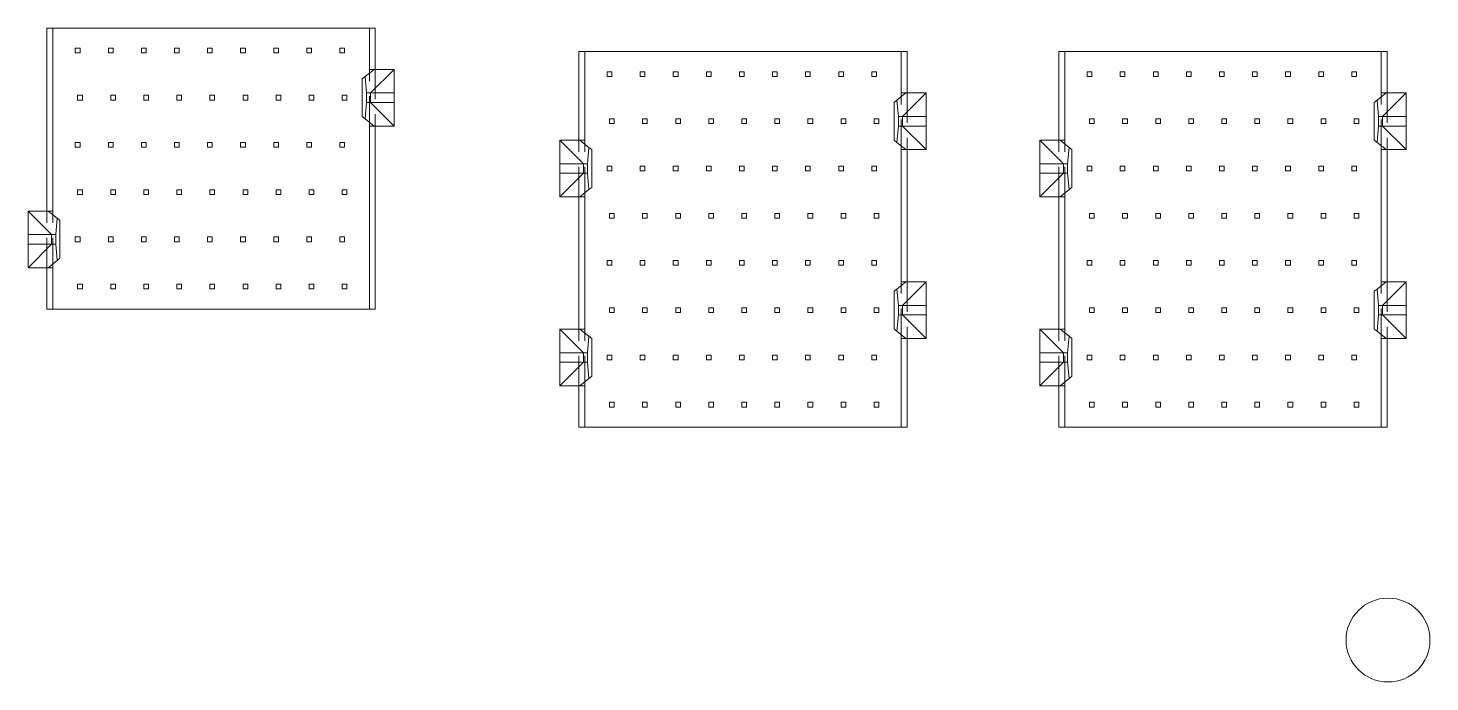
# Model space of a CAD drawing. Header units: millimetres. Extents: x 5 to 589, y 5 to 415.
# Drawn here: x 130.2 to 189.6, y 227.7 to 255.4 of the extents above; entities that cross this region are included whole.
import ezdxf

# ---------------------------------------------------------------- set-up
doc = ezdxf.new("R2010")
doc.units = ezdxf.units.MM
doc.linetypes.add('HIDDEN', pattern=[1.905, 1.27, -0.635])

msp = doc.modelspace()

# ---------------------------------------------------------------- linework, layer by layer
at = {"color": 7, "linetype": 'Continuous', "lineweight": 15}
for p, q in [((131.007, 247.614), (131.007, 255.364)), ((131.257, 255.364), (131.007, 255.364)), ((144.657, 255.364), (131.257, 255.364)), ((131.257, 255.364), (131.257, 247.614)), ((144.657, 253.614), (144.657, 255.364)), ((144.907, 255.364), (144.657, 255.364)), ((144.907, 255.364), (144.907, 253.614)), ((153.522, 254.364), (153.522, 250.614)), ((153.772, 254.364), (153.522, 254.364)), ((153.772, 254.364), (153.772, 250.614)), ((167.172, 254.364), (153.772, 254.364)), ((167.172, 252.614), (167.172, 254.364)), ((167.422, 254.364), (167.172, 254.364)), ((167.422, 254.364), (167.422, 252.614)), ((173.842, 254.364), (173.842, 250.614)), ((174.092, 254.364), (173.842, 254.364)), ((174.092, 254.364), (174.092, 250.614)), ((187.492, 254.364), (174.092, 254.364)), ((187.492, 252.614), (187.492, 254.364)), ((187.742, 254.364), (187.492, 254.364)), ((187.742, 254.364), (187.742, 252.614)), ((144.476, 253.309), (144.857, 253.614)), ((144.657, 253.614), (144.857, 253.614)), ((145.707, 253.614), (144.707, 252.614)), ((144.857, 253.614), (145.707, 253.614)), ((145.707, 253.614), (145.707, 252.614)), ((144.357, 253.214), (144.476, 253.309)), ((144.357, 251.614), (144.357, 253.214)), ((144.476, 253.309), (144.537, 252.614)), ((144.707, 252.614), (144.537, 252.614)), ((144.537, 252.614), (144.537, 252.214)), ((144.707, 252.214), (144.707, 252.614)), ((145.707, 252.614), (144.707, 252.614)), ((145.707, 252.614), (145.707, 252.214)), ((166.872, 252.214), (166.991, 252.309)), ((167.372, 252.614), (166.991, 252.309)), ((166.991, 252.309), (167.052, 251.614)), ((167.172, 252.614), (167.372, 252.614)), ((168.222, 252.614), (167.222, 251.614)), ((167.372, 252.614), (168.222, 252.614)), ((168.222, 252.614), (168.222, 251.614)), ((187.192, 252.214), (187.311, 252.309)), ((187.692, 252.614), (187.311, 252.309)), ((187.311, 252.309), (187.372, 251.614)), ((187.492, 252.614), (187.692, 252.614)), ((188.542, 252.614), (187.542, 251.614)), ((187.692, 252.614), (188.542, 252.614)), ((188.542, 252.614), (188.542, 251.614)), ((144.537, 252.214), (144.476, 251.519)), ((144.537, 252.214), (144.707, 252.214)), ((144.707, 252.214), (145.707, 252.214)), ((144.707, 252.214), (145.707, 251.214)), ((145.707, 252.214), (145.707, 251.214)), ((166.872, 250.614), (166.872, 252.214)), ((187.192, 250.614), (187.192, 252.214)), ((144.476, 251.519), (144.357, 251.614)), ((144.476, 251.519), (144.857, 251.214)), ((144.657, 243.464), (144.657, 251.214)), ((144.857, 251.214), (144.657, 251.214)), ((145.707, 251.214), (144.857, 251.214)), ((144.907, 243.464), (144.907, 251.214)), ((167.052, 251.214), (166.991, 250.519)), ((167.052, 251.614), (167.052, 251.214)), ((167.222, 251.614), (167.052, 251.614)), ((167.052, 251.214), (167.222, 251.214)), ((167.222, 251.214), (167.222, 251.614)), ((168.222, 251.614), (167.222, 251.614)), ((167.222, 251.214), (168.222, 250.214)), ((167.222, 251.214), (168.222, 251.214)), ((168.222, 251.614), (168.222, 251.214)), ((168.222, 251.214), (168.222, 250.214)), ((187.372, 251.214), (187.311, 250.519)), ((187.372, 251.614), (187.372, 251.214)), ((187.542, 251.614), (187.372, 251.614)), ((187.372, 251.214), (187.542, 251.214)), ((187.542, 251.214), (187.542, 251.614)), ((188.542, 251.614), (187.542, 251.614)), ((187.542, 251.214), (188.542, 250.214)), ((187.542, 251.214), (188.542, 251.214)), ((188.542, 251.614), (188.542, 251.214)), ((188.542, 251.214), (188.542, 250.214)), ((153.722, 249.614), (152.722, 250.614)), ((152.722, 249.614), (152.722, 250.614)), ((152.722, 250.614), (153.572, 250.614)), ((153.953, 250.309), (153.572, 250.614)), ((153.572, 250.614), (153.772, 250.614)), ((166.991, 250.519), (166.872, 250.614)), ((166.991, 250.519), (167.372, 250.214)), ((174.042, 249.614), (173.042, 250.614)), ((173.042, 249.614), (173.042, 250.614)), ((173.042, 250.614), (173.892, 250.614)), ((174.273, 250.309), (173.892, 250.614)), ((173.892, 250.614), (174.092, 250.614)), ((187.311, 250.519), (187.192, 250.614)), ((187.311, 250.519), (187.692, 250.214)), ((153.892, 249.614), (153.953, 250.309)), ((153.953, 250.309), (154.072, 250.214)), ((154.072, 250.214), (154.072, 248.614)), ((167.172, 244.614), (167.172, 250.214)), ((167.372, 250.214), (167.172, 250.214)), ((168.222, 250.214), (167.372, 250.214)), ((167.422, 250.214), (167.422, 244.614)), ((174.212, 249.614), (174.273, 250.309)), ((174.273, 250.309), (174.392, 250.214)), ((174.392, 250.214), (174.392, 248.614)), ((187.492, 244.614), (187.492, 250.214)), ((187.692, 250.214), (187.492, 250.214)), ((188.542, 250.214), (187.692, 250.214)), ((187.742, 250.214), (187.742, 244.614)), ((152.722, 249.214), (152.722, 249.614)), ((153.722, 249.614), (152.722, 249.614)), ((153.722, 249.614), (153.722, 249.214)), ((153.892, 249.614), (153.722, 249.614)), ((153.892, 249.214), (153.892, 249.614)), ((173.042, 249.214), (173.042, 249.614)), ((174.042, 249.614), (173.042, 249.614)), ((174.042, 249.614), (174.042, 249.214)), ((174.212, 249.614), (174.042, 249.614)), ((174.212, 249.214), (174.212, 249.614)), ((152.722, 249.214), (153.722, 249.214)), ((152.722, 248.214), (152.722, 249.214)), ((152.722, 248.214), (153.722, 249.214)), ((153.722, 249.214), (153.892, 249.214)), ((153.953, 248.519), (153.892, 249.214)), ((173.042, 249.214), (174.042, 249.214)), ((173.042, 248.214), (173.042, 249.214)), ((173.042, 248.214), (174.042, 249.214)), ((174.042, 249.214), (174.212, 249.214)), ((174.273, 248.519), (174.212, 249.214)), ((153.572, 248.214), (152.722, 248.214)), ((153.522, 242.614), (153.522, 248.214)), ((153.953, 248.519), (153.572, 248.214)), ((153.772, 248.214), (153.572, 248.214)), ((153.772, 248.214), (153.772, 242.614)), ((154.072, 248.614), (153.953, 248.519)), ((173.892, 248.214), (173.042, 248.214)), ((173.842, 242.614), (173.842, 248.214)), ((174.273, 248.519), (173.892, 248.214)), ((174.092, 248.214), (173.892, 248.214)), ((174.092, 248.214), (174.092, 242.614)), ((174.392, 248.614), (174.273, 248.519)), ((131.207, 246.614), (130.207, 247.614)), ((130.207, 246.614), (130.207, 247.614)), ((130.207, 247.614), (131.057, 247.614)), ((131.057, 247.614), (131.438, 247.309)), ((131.057, 247.614), (131.257, 247.614)), ((131.377, 246.614), (131.438, 247.309)), ((131.438, 247.309), (131.557, 247.214)), ((131.557, 247.214), (131.557, 245.614)), ((130.207, 246.214), (130.207, 246.614)), ((131.207, 246.614), (130.207, 246.614)), ((131.207, 246.614), (131.207, 246.214)), ((131.377, 246.614), (131.207, 246.614)), ((131.377, 246.214), (131.377, 246.614)), ((130.207, 245.214), (130.207, 246.214)), ((130.207, 245.214), (131.207, 246.214)), ((130.207, 246.214), (131.207, 246.214)), ((131.207, 246.214), (131.377, 246.214)), ((131.438, 245.519), (131.377, 246.214)), ((131.057, 245.214), (130.207, 245.214)), ((131.007, 243.464), (131.007, 245.214)), ((131.057, 245.214), (131.438, 245.519)), ((131.257, 245.214), (131.057, 245.214)), ((131.257, 245.214), (131.257, 243.464)), ((131.557, 245.614), (131.438, 245.519)), ((167.372, 244.614), (166.991, 244.309)), ((167.172, 244.614), (167.372, 244.614)), ((168.222, 244.614), (167.222, 243.614)), ((167.372, 244.614), (168.222, 244.614)), ((168.222, 244.614), (168.222, 243.614)), ((187.692, 244.614), (187.311, 244.309)), ((187.492, 244.614), (187.692, 244.614)), ((188.542, 244.614), (187.542, 243.614)), ((187.692, 244.614), (188.542, 244.614)), ((188.542, 244.614), (188.542, 243.614)), ((166.872, 244.214), (166.991, 244.309)), ((166.872, 242.614), (166.872, 244.214)), ((166.991, 244.309), (167.052, 243.614)), ((187.192, 244.214), (187.311, 244.309)), ((187.192, 242.614), (187.192, 244.214)), ((187.311, 244.309), (187.372, 243.614)), ((131.007, 243.464), (131.257, 243.464)), ((131.257, 243.464), (144.657, 243.464)), ((144.907, 243.464), (144.657, 243.464)), ((167.052, 243.614), (167.052, 243.214)), ((167.222, 243.614), (167.052, 243.614)), ((167.222, 243.214), (167.222, 243.614)), ((168.222, 243.614), (167.222, 243.614)), ((168.222, 243.614), (168.222, 243.214)), ((187.372, 243.614), (187.372, 243.214)), ((187.542, 243.614), (187.372, 243.614)), ((187.542, 243.214), (187.542, 243.614)), ((188.542, 243.614), (187.542, 243.614)), ((188.542, 243.614), (188.542, 243.214)), ((167.052, 243.214), (166.991, 242.519)), ((167.052, 243.214), (167.222, 243.214)), ((167.222, 243.214), (168.222, 243.214)), ((167.222, 243.214), (168.222, 242.214)), ((168.222, 243.214), (168.222, 242.214)), ((187.372, 243.214), (187.311, 242.519)), ((187.372, 243.214), (187.542, 243.214)), ((187.542, 243.214), (188.542, 243.214)), ((187.542, 243.214), (188.542, 242.214)), ((188.542, 243.214), (188.542, 242.214)), ((153.722, 241.614), (152.722, 242.614)), ((152.722, 241.614), (152.722, 242.614)), ((152.722, 242.614), (153.572, 242.614)), ((153.572, 242.614), (153.953, 242.309)), ((153.572, 242.614), (153.772, 242.614)), ((153.892, 241.614), (153.953, 242.309)), ((153.953, 242.309), (154.072, 242.214)), ((154.072, 242.214), (154.072, 240.614)), ((166.991, 242.519), (166.872, 242.614)), ((167.372, 242.214), (166.991, 242.519)), ((167.172, 238.464), (167.172, 242.214)), ((167.372, 242.214), (167.172, 242.214)), ((168.222, 242.214), (167.372, 242.214)), ((167.422, 242.214), (167.422, 238.464)), ((173.042, 242.614), (173.892, 242.614)), ((174.042, 241.614), (173.042, 242.614)), ((173.042, 241.614), (173.042, 242.614)), ((173.892, 242.614), (174.273, 242.309)), ((173.892, 242.614), (174.092, 242.614)), ((174.212, 241.614), (174.273, 242.309)), ((174.273, 242.309), (174.392, 242.214)), ((174.392, 242.214), (174.392, 240.614)), ((187.311, 242.519), (187.192, 242.614)), ((187.692, 242.214), (187.311, 242.519)), ((187.492, 238.464), (187.492, 242.214)), ((187.692, 242.214), (187.492, 242.214)), ((188.542, 242.214), (187.692, 242.214)), ((187.742, 242.214), (187.742, 238.464)), ((152.722, 241.214), (152.722, 241.614)), ((153.722, 241.614), (152.722, 241.614)), ((153.892, 241.614), (153.722, 241.614)), ((153.722, 241.614), (153.722, 241.214)), ((153.892, 241.214), (153.892, 241.614)), ((173.042, 241.214), (173.042, 241.614)), ((174.042, 241.614), (173.042, 241.614)), ((174.212, 241.614), (174.042, 241.614)), ((174.042, 241.614), (174.042, 241.214)), ((174.212, 241.214), (174.212, 241.614)), ((152.722, 240.214), (153.722, 241.214)), ((152.722, 240.214), (152.722, 241.214)), ((152.722, 241.214), (153.722, 241.214)), ((153.722, 241.214), (153.892, 241.214)), ((153.953, 240.519), (153.892, 241.214)), ((173.042, 240.214), (174.042, 241.214)), ((173.042, 240.214), (173.042, 241.214)), ((173.042, 241.214), (174.042, 241.214)), ((174.042, 241.214), (174.212, 241.214)), ((174.273, 240.519), (174.212, 241.214)), ((153.572, 240.214), (153.953, 240.519)), ((154.072, 240.614), (153.953, 240.519)), ((173.892, 240.214), (174.273, 240.519)), ((174.392, 240.614), (174.273, 240.519)), ((153.572, 240.214), (152.722, 240.214)), ((153.522, 238.464), (153.522, 240.214)), ((153.772, 240.214), (153.572, 240.214)), ((153.772, 240.214), (153.772, 238.464)), ((173.892, 240.214), (173.042, 240.214)), ((173.842, 238.464), (173.842, 240.214)), ((174.092, 240.214), (173.892, 240.214)), ((174.092, 240.214), (174.092, 238.464)), ((153.522, 238.464), (153.772, 238.464)), ((153.772, 238.464), (167.172, 238.464)), ((167.422, 238.464), (167.172, 238.464)), ((173.842, 238.464), (174.092, 238.464)), ((174.092, 238.464), (187.492, 238.464)), ((187.742, 238.464), (187.492, 238.464))]:
    msp.add_line(p, q, dxfattribs=at)
at = {"color": 7, "linetype": 'HIDDEN', "lineweight": 0}
for p, q in [((132.207, 254.514), (132.207, 254.314)), ((132.207, 254.514), (132.407, 254.514)), ((132.407, 254.314), (132.207, 254.314)), ((132.407, 254.514), (132.407, 254.314)), ((133.607, 254.514), (133.607, 254.314)), ((133.607, 254.514), (133.807, 254.514)), ((133.807, 254.314), (133.607, 254.314)), ((133.807, 254.514), (133.807, 254.314)), ((135.007, 254.514), (135.007, 254.314)), ((135.007, 254.514), (135.207, 254.514)), ((135.207, 254.314), (135.007, 254.314)), ((135.207, 254.514), (135.207, 254.314)), ((136.407, 254.514), (136.407, 254.314)), ((136.407, 254.514), (136.607, 254.514)), ((136.607, 254.314), (136.407, 254.314)), ((136.607, 254.514), (136.607, 254.314)), ((137.807, 254.514), (137.807, 254.314)), ((137.807, 254.514), (138.007, 254.514)), ((138.007, 254.314), (137.807, 254.314)), ((138.007, 254.514), (138.007, 254.314)), ((139.207, 254.514), (139.207, 254.314)), ((139.207, 254.514), (139.407, 254.514)), ((139.407, 254.314), (139.207, 254.314)), ((139.407, 254.514), (139.407, 254.314)), ((140.607, 254.514), (140.607, 254.314)), ((140.607, 254.514), (140.807, 254.514)), ((140.807, 254.314), (140.607, 254.314)), ((140.807, 254.514), (140.807, 254.314)), ((142.007, 254.514), (142.007, 254.314)), ((142.007, 254.514), (142.207, 254.514)), ((142.207, 254.314), (142.007, 254.314)), ((142.207, 254.514), (142.207, 254.314)), ((143.407, 254.514), (143.407, 254.314)), ((143.407, 254.514), (143.607, 254.514)), ((143.607, 254.314), (143.407, 254.314)), ((143.607, 254.514), (143.607, 254.314)), ((144.657, 251.214), (144.657, 253.614)), ((144.907, 253.614), (144.907, 251.214)), ((154.722, 253.514), (154.722, 253.314)), ((154.722, 253.514), (154.922, 253.514)), ((154.922, 253.514), (154.922, 253.314)), ((156.122, 253.514), (156.122, 253.314)), ((156.122, 253.514), (156.322, 253.514)), ((156.322, 253.514), (156.322, 253.314)), ((157.522, 253.514), (157.522, 253.314)), ((157.522, 253.514), (157.722, 253.514)), ((157.722, 253.514), (157.722, 253.314)), ((158.922, 253.514), (158.922, 253.314)), ((158.922, 253.514), (159.122, 253.514)), ((159.122, 253.514), (159.122, 253.314)), ((160.322, 253.514), (160.322, 253.314)), ((160.322, 253.514), (160.522, 253.514)), ((160.522, 253.514), (160.522, 253.314)), ((161.722, 253.514), (161.722, 253.314)), ((161.722, 253.514), (161.922, 253.514)), ((161.922, 253.514), (161.922, 253.314)), ((163.122, 253.514), (163.122, 253.314)), ((163.122, 253.514), (163.322, 253.514)), ((163.322, 253.514), (163.322, 253.314)), ((164.522, 253.514), (164.522, 253.314)), ((164.522, 253.514), (164.722, 253.514)), ((164.722, 253.514), (164.722, 253.314)), ((165.922, 253.514), (165.922, 253.314)), ((165.922, 253.514), (166.122, 253.514)), ((166.122, 253.514), (166.122, 253.314)), ((175.042, 253.514), (175.042, 253.314)), ((175.042, 253.514), (175.242, 253.514)), ((175.242, 253.514), (175.242, 253.314)), ((176.442, 253.514), (176.442, 253.314)), ((176.442, 253.514), (176.642, 253.514)), ((176.642, 253.514), (176.642, 253.314)), ((177.842, 253.514), (177.842, 253.314)), ((177.842, 253.514), (178.042, 253.514)), ((178.042, 253.514), (178.042, 253.314)), ((179.242, 253.514), (179.242, 253.314)), ((179.242, 253.514), (179.442, 253.514)), ((179.442, 253.514), (179.442, 253.314)), ((180.642, 253.514), (180.642, 253.314)), ((180.642, 253.514), (180.842, 253.514)), ((180.842, 253.514), (180.842, 253.314)), ((182.042, 253.514), (182.042, 253.314)), ((182.042, 253.514), (182.242, 253.514)), ((182.242, 253.514), (182.242, 253.314)), ((183.442, 253.514), (183.442, 253.314)), ((183.442, 253.514), (183.642, 253.514)), ((183.642, 253.514), (183.642, 253.314)), ((184.842, 253.514), (184.842, 253.314)), ((184.842, 253.514), (185.042, 253.514)), ((185.042, 253.514), (185.042, 253.314)), ((186.242, 253.514), (186.442, 253.514)), ((186.242, 253.514), (186.242, 253.314)), ((186.442, 253.514), (186.442, 253.314)), ((154.922, 253.314), (154.722, 253.314)), ((156.322, 253.314), (156.122, 253.314)), ((157.722, 253.314), (157.522, 253.314)), ((159.122, 253.314), (158.922, 253.314)), ((160.522, 253.314), (160.322, 253.314)), ((161.922, 253.314), (161.722, 253.314)), ((163.322, 253.314), (163.122, 253.314)), ((164.722, 253.314), (164.522, 253.314)), ((166.122, 253.314), (165.922, 253.314)), ((175.242, 253.314), (175.042, 253.314)), ((176.642, 253.314), (176.442, 253.314)), ((178.042, 253.314), (177.842, 253.314)), ((179.442, 253.314), (179.242, 253.314)), ((180.842, 253.314), (180.642, 253.314)), ((182.242, 253.314), (182.042, 253.314)), ((183.642, 253.314), (183.442, 253.314)), ((185.042, 253.314), (184.842, 253.314)), ((186.442, 253.314), (186.242, 253.314)), ((132.307, 252.514), (132.507, 252.514)), ((132.307, 252.314), (132.307, 252.514)), ((132.307, 252.314), (132.507, 252.314)), ((132.507, 252.514), (132.507, 252.314)), ((133.707, 252.514), (133.907, 252.514)), ((133.707, 252.314), (133.707, 252.514)), ((133.707, 252.314), (133.907, 252.314)), ((133.907, 252.514), (133.907, 252.314)), ((135.107, 252.314), (135.107, 252.514)), ((135.107, 252.514), (135.307, 252.514)), ((135.107, 252.314), (135.307, 252.314)), ((135.307, 252.514), (135.307, 252.314)), ((136.507, 252.314), (136.507, 252.514)), ((136.507, 252.514), (136.707, 252.514)), ((136.507, 252.314), (136.707, 252.314)), ((136.707, 252.514), (136.707, 252.314)), ((137.907, 252.314), (137.907, 252.514)), ((137.907, 252.514), (138.107, 252.514)), ((137.907, 252.314), (138.107, 252.314)), ((138.107, 252.514), (138.107, 252.314)), ((139.307, 252.514), (139.507, 252.514)), ((139.307, 252.314), (139.307, 252.514)), ((139.307, 252.314), (139.507, 252.314)), ((139.507, 252.514), (139.507, 252.314)), ((140.707, 252.314), (140.707, 252.514)), ((140.707, 252.514), (140.907, 252.514)), ((140.707, 252.314), (140.907, 252.314)), ((140.907, 252.514), (140.907, 252.314)), ((142.107, 252.314), (142.107, 252.514)), ((142.107, 252.514), (142.307, 252.514)), ((142.107, 252.314), (142.307, 252.314)), ((142.307, 252.514), (142.307, 252.314)), ((143.507, 252.514), (143.707, 252.514)), ((143.507, 252.314), (143.507, 252.514)), ((143.507, 252.314), (143.707, 252.314)), ((143.707, 252.514), (143.707, 252.314)), ((167.172, 250.214), (167.172, 252.614)), ((167.422, 252.614), (167.422, 250.214)), ((187.492, 250.214), (187.492, 252.614)), ((187.742, 252.614), (187.742, 250.214)), ((154.822, 251.514), (155.022, 251.514)), ((154.822, 251.314), (154.822, 251.514)), ((154.822, 251.314), (155.022, 251.314)), ((155.022, 251.514), (155.022, 251.314)), ((156.222, 251.314), (156.222, 251.514)), ((156.222, 251.514), (156.422, 251.514)), ((156.222, 251.314), (156.422, 251.314)), ((156.422, 251.514), (156.422, 251.314)), ((157.622, 251.514), (157.822, 251.514)), ((157.622, 251.314), (157.622, 251.514)), ((157.622, 251.314), (157.822, 251.314)), ((157.822, 251.514), (157.822, 251.314)), ((159.022, 251.514), (159.222, 251.514)), ((159.022, 251.314), (159.022, 251.514)), ((159.022, 251.314), (159.222, 251.314)), ((159.222, 251.514), (159.222, 251.314)), ((160.422, 251.514), (160.622, 251.514)), ((160.422, 251.314), (160.422, 251.514)), ((160.422, 251.314), (160.622, 251.314)), ((160.622, 251.514), (160.622, 251.314)), ((161.822, 251.514), (162.022, 251.514)), ((161.822, 251.314), (161.822, 251.514)), ((161.822, 251.314), (162.022, 251.314)), ((162.022, 251.514), (162.022, 251.314)), ((163.222, 251.514), (163.422, 251.514)), ((163.222, 251.314), (163.222, 251.514)), ((163.222, 251.314), (163.422, 251.314)), ((163.422, 251.514), (163.422, 251.314)), ((164.622, 251.514), (164.822, 251.514)), ((164.622, 251.314), (164.622, 251.514)), ((164.622, 251.314), (164.822, 251.314)), ((164.822, 251.514), (164.822, 251.314)), ((166.022, 251.514), (166.222, 251.514)), ((166.022, 251.314), (166.022, 251.514)), ((166.022, 251.314), (166.222, 251.314)), ((166.222, 251.514), (166.222, 251.314)), ((175.142, 251.514), (175.342, 251.514)), ((175.142, 251.314), (175.142, 251.514)), ((175.142, 251.314), (175.342, 251.314)), ((175.342, 251.514), (175.342, 251.314)), ((176.542, 251.314), (176.542, 251.514)), ((176.542, 251.514), (176.742, 251.514)), ((176.542, 251.314), (176.742, 251.314)), ((176.742, 251.514), (176.742, 251.314)), ((177.942, 251.314), (177.942, 251.514)), ((177.942, 251.514), (178.142, 251.514)), ((177.942, 251.314), (178.142, 251.314)), ((178.142, 251.514), (178.142, 251.314)), ((179.342, 251.314), (179.342, 251.514)), ((179.342, 251.514), (179.542, 251.514)), ((179.342, 251.314), (179.542, 251.314)), ((179.542, 251.514), (179.542, 251.314)), ((180.742, 251.314), (180.742, 251.514)), ((180.742, 251.514), (180.942, 251.514)), ((180.742, 251.314), (180.942, 251.314)), ((180.942, 251.514), (180.942, 251.314)), ((182.142, 251.514), (182.342, 251.514)), ((182.142, 251.314), (182.142, 251.514)), ((182.142, 251.314), (182.342, 251.314)), ((182.342, 251.514), (182.342, 251.314)), ((183.542, 251.514), (183.742, 251.514)), ((183.542, 251.314), (183.542, 251.514)), ((183.542, 251.314), (183.742, 251.314)), ((183.742, 251.514), (183.742, 251.314)), ((184.942, 251.514), (185.142, 251.514)), ((184.942, 251.314), (184.942, 251.514)), ((184.942, 251.314), (185.142, 251.314)), ((185.142, 251.514), (185.142, 251.314)), ((186.342, 251.314), (186.342, 251.514)), ((186.342, 251.514), (186.542, 251.514)), ((186.342, 251.314), (186.542, 251.314)), ((186.542, 251.514), (186.542, 251.314)), ((132.207, 250.514), (132.207, 250.314)), ((132.207, 250.514), (132.407, 250.514)), ((132.407, 250.514), (132.407, 250.314)), ((133.607, 250.514), (133.607, 250.314)), ((133.607, 250.514), (133.807, 250.514)), ((133.807, 250.514), (133.807, 250.314)), ((135.007, 250.514), (135.007, 250.314)), ((135.007, 250.514), (135.207, 250.514)), ((135.207, 250.514), (135.207, 250.314)), ((136.407, 250.514), (136.407, 250.314)), ((136.407, 250.514), (136.607, 250.514)), ((136.607, 250.514), (136.607, 250.314)), ((137.807, 250.514), (138.007, 250.514)), ((137.807, 250.514), (137.807, 250.314)), ((138.007, 250.514), (138.007, 250.314)), ((139.207, 250.514), (139.207, 250.314)), ((139.207, 250.514), (139.407, 250.514)), ((139.407, 250.514), (139.407, 250.314)), ((140.607, 250.514), (140.807, 250.514)), ((140.607, 250.514), (140.607, 250.314)), ((140.807, 250.514), (140.807, 250.314)), ((142.007, 250.514), (142.207, 250.514)), ((142.007, 250.514), (142.007, 250.314)), ((142.207, 250.514), (142.207, 250.314)), ((143.407, 250.514), (143.607, 250.514)), ((143.407, 250.514), (143.407, 250.314)), ((143.607, 250.514), (143.607, 250.314)), ((153.522, 248.214), (153.522, 250.614)), ((153.772, 248.214), (153.772, 250.614)), ((173.842, 248.214), (173.842, 250.614)), ((174.092, 248.214), (174.092, 250.614)), ((132.407, 250.314), (132.207, 250.314)), ((133.807, 250.314), (133.607, 250.314)), ((135.207, 250.314), (135.007, 250.314)), ((136.607, 250.314), (136.407, 250.314)), ((138.007, 250.314), (137.807, 250.314)), ((139.407, 250.314), (139.207, 250.314)), ((140.807, 250.314), (140.607, 250.314)), ((142.207, 250.314), (142.007, 250.314)), ((143.607, 250.314), (143.407, 250.314)), ((154.722, 249.514), (154.722, 249.314)), ((154.722, 249.514), (154.922, 249.514)), ((154.922, 249.314), (154.722, 249.314)), ((154.922, 249.514), (154.922, 249.314)), ((156.122, 249.514), (156.122, 249.314)), ((156.122, 249.514), (156.322, 249.514)), ((156.322, 249.314), (156.122, 249.314)), ((156.322, 249.514), (156.322, 249.314)), ((157.522, 249.514), (157.522, 249.314)), ((157.522, 249.514), (157.722, 249.514)), ((157.722, 249.314), (157.522, 249.314)), ((157.722, 249.514), (157.722, 249.314)), ((158.922, 249.514), (158.922, 249.314)), ((158.922, 249.514), (159.122, 249.514)), ((159.122, 249.314), (158.922, 249.314)), ((159.122, 249.514), (159.122, 249.314)), ((160.322, 249.514), (160.322, 249.314)), ((160.322, 249.514), (160.522, 249.514)), ((160.522, 249.314), (160.322, 249.314)), ((160.522, 249.514), (160.522, 249.314)), ((161.722, 249.514), (161.922, 249.514)), ((161.722, 249.514), (161.722, 249.314)), ((161.922, 249.314), (161.722, 249.314)), ((161.922, 249.514), (161.922, 249.314)), ((163.122, 249.514), (163.122, 249.314)), ((163.122, 249.514), (163.322, 249.514)), ((163.322, 249.314), (163.122, 249.314)), ((163.322, 249.514), (163.322, 249.314)), ((164.522, 249.514), (164.522, 249.314)), ((164.522, 249.514), (164.722, 249.514)), ((164.722, 249.314), (164.522, 249.314)), ((164.722, 249.514), (164.722, 249.314)), ((165.922, 249.514), (166.122, 249.514)), ((165.922, 249.514), (165.922, 249.314)), ((166.122, 249.314), (165.922, 249.314)), ((166.122, 249.514), (166.122, 249.314)), ((175.042, 249.514), (175.042, 249.314)), ((175.042, 249.514), (175.242, 249.514)), ((175.242, 249.314), (175.042, 249.314)), ((175.242, 249.514), (175.242, 249.314)), ((176.442, 249.514), (176.442, 249.314)), ((176.442, 249.514), (176.642, 249.514)), ((176.642, 249.314), (176.442, 249.314)), ((176.642, 249.514), (176.642, 249.314)), ((177.842, 249.514), (177.842, 249.314)), ((177.842, 249.514), (178.042, 249.514)), ((178.042, 249.314), (177.842, 249.314)), ((178.042, 249.514), (178.042, 249.314)), ((179.242, 249.514), (179.242, 249.314)), ((179.242, 249.514), (179.442, 249.514)), ((179.442, 249.314), (179.242, 249.314)), ((179.442, 249.514), (179.442, 249.314)), ((180.642, 249.514), (180.642, 249.314)), ((180.642, 249.514), (180.842, 249.514)), ((180.842, 249.314), (180.642, 249.314)), ((180.842, 249.514), (180.842, 249.314)), ((182.042, 249.514), (182.042, 249.314)), ((182.042, 249.514), (182.242, 249.514)), ((182.242, 249.314), (182.042, 249.314)), ((182.242, 249.514), (182.242, 249.314)), ((183.442, 249.514), (183.442, 249.314)), ((183.442, 249.514), (183.642, 249.514)), ((183.642, 249.314), (183.442, 249.314)), ((183.642, 249.514), (183.642, 249.314)), ((184.842, 249.514), (184.842, 249.314)), ((184.842, 249.514), (185.042, 249.514)), ((185.042, 249.314), (184.842, 249.314)), ((185.042, 249.514), (185.042, 249.314)), ((186.242, 249.514), (186.442, 249.514)), ((186.242, 249.514), (186.242, 249.314)), ((186.442, 249.314), (186.242, 249.314)), ((186.442, 249.514), (186.442, 249.314)), ((132.307, 248.314), (132.307, 248.514)), ((132.307, 248.514), (132.507, 248.514)), ((132.307, 248.314), (132.507, 248.314)), ((132.507, 248.514), (132.507, 248.314)), ((133.707, 248.514), (133.907, 248.514)), ((133.707, 248.314), (133.707, 248.514)), ((133.707, 248.314), (133.907, 248.314)), ((133.907, 248.514), (133.907, 248.314)), ((135.107, 248.514), (135.307, 248.514)), ((135.107, 248.314), (135.107, 248.514)), ((135.107, 248.314), (135.307, 248.314)), ((135.307, 248.514), (135.307, 248.314)), ((136.507, 248.514), (136.707, 248.514)), ((136.507, 248.314), (136.507, 248.514)), ((136.507, 248.314), (136.707, 248.314)), ((136.707, 248.514), (136.707, 248.314)), ((137.907, 248.514), (138.107, 248.514)), ((137.907, 248.314), (137.907, 248.514)), ((137.907, 248.314), (138.107, 248.314)), ((138.107, 248.514), (138.107, 248.314)), ((139.307, 248.514), (139.507, 248.514)), ((139.307, 248.314), (139.307, 248.514)), ((139.307, 248.314), (139.507, 248.314)), ((139.507, 248.514), (139.507, 248.314)), ((140.707, 248.514), (140.907, 248.514)), ((140.707, 248.314), (140.707, 248.514)), ((140.707, 248.314), (140.907, 248.314)), ((140.907, 248.514), (140.907, 248.314)), ((142.107, 248.514), (142.307, 248.514)), ((142.107, 248.314), (142.107, 248.514)), ((142.107, 248.314), (142.307, 248.314)), ((142.307, 248.514), (142.307, 248.314)), ((143.507, 248.514), (143.707, 248.514)), ((143.507, 248.314), (143.507, 248.514)), ((143.507, 248.314), (143.707, 248.314)), ((143.707, 248.514), (143.707, 248.314)), ((131.007, 245.214), (131.007, 247.614)), ((131.257, 245.214), (131.257, 247.614)), ((154.822, 247.314), (154.822, 247.514)), ((154.822, 247.514), (155.022, 247.514)), ((155.022, 247.514), (155.022, 247.314)), ((156.222, 247.514), (156.422, 247.514)), ((156.222, 247.314), (156.222, 247.514)), ((156.422, 247.514), (156.422, 247.314)), ((157.622, 247.514), (157.822, 247.514)), ((157.622, 247.314), (157.622, 247.514)), ((157.822, 247.514), (157.822, 247.314)), ((159.022, 247.514), (159.222, 247.514)), ((159.022, 247.314), (159.022, 247.514)), ((159.222, 247.514), (159.222, 247.314)), ((160.422, 247.514), (160.622, 247.514)), ((160.422, 247.314), (160.422, 247.514)), ((160.622, 247.514), (160.622, 247.314)), ((161.822, 247.514), (162.022, 247.514)), ((161.822, 247.314), (161.822, 247.514)), ((162.022, 247.514), (162.022, 247.314)), ((163.222, 247.514), (163.422, 247.514)), ((163.222, 247.314), (163.222, 247.514)), ((163.422, 247.514), (163.422, 247.314)), ((164.622, 247.514), (164.822, 247.514)), ((164.622, 247.314), (164.622, 247.514)), ((164.822, 247.514), (164.822, 247.314)), ((166.022, 247.314), (166.022, 247.514)), ((166.022, 247.514), (166.222, 247.514)), ((166.222, 247.514), (166.222, 247.314)), ((175.142, 247.514), (175.342, 247.514)), ((175.142, 247.314), (175.142, 247.514)), ((175.342, 247.514), (175.342, 247.314)), ((176.542, 247.314), (176.542, 247.514)), ((176.542, 247.514), (176.742, 247.514)), ((176.742, 247.514), (176.742, 247.314)), ((177.942, 247.514), (178.142, 247.514)), ((177.942, 247.314), (177.942, 247.514)), ((178.142, 247.514), (178.142, 247.314)), ((179.342, 247.514), (179.542, 247.514)), ((179.342, 247.314), (179.342, 247.514)), ((179.542, 247.514), (179.542, 247.314)), ((180.742, 247.314), (180.742, 247.514)), ((180.742, 247.514), (180.942, 247.514)), ((180.942, 247.514), (180.942, 247.314)), ((182.142, 247.514), (182.342, 247.514)), ((182.142, 247.314), (182.142, 247.514)), ((182.342, 247.514), (182.342, 247.314)), ((183.542, 247.314), (183.542, 247.514)), ((183.542, 247.514), (183.742, 247.514)), ((183.742, 247.514), (183.742, 247.314)), ((184.942, 247.314), (184.942, 247.514)), ((184.942, 247.514), (185.142, 247.514)), ((185.142, 247.514), (185.142, 247.314)), ((186.342, 247.314), (186.342, 247.514)), ((186.342, 247.514), (186.542, 247.514)), ((186.542, 247.514), (186.542, 247.314)), ((154.822, 247.314), (155.022, 247.314)), ((156.222, 247.314), (156.422, 247.314)), ((157.622, 247.314), (157.822, 247.314)), ((159.022, 247.314), (159.222, 247.314)), ((160.422, 247.314), (160.622, 247.314)), ((161.822, 247.314), (162.022, 247.314)), ((163.222, 247.314), (163.422, 247.314)), ((164.622, 247.314), (164.822, 247.314)), ((166.022, 247.314), (166.222, 247.314)), ((175.142, 247.314), (175.342, 247.314)), ((176.542, 247.314), (176.742, 247.314)), ((177.942, 247.314), (178.142, 247.314)), ((179.342, 247.314), (179.542, 247.314)), ((180.742, 247.314), (180.942, 247.314)), ((182.142, 247.314), (182.342, 247.314)), ((183.542, 247.314), (183.742, 247.314)), ((184.942, 247.314), (185.142, 247.314)), ((186.342, 247.314), (186.542, 247.314)), ((132.207, 246.514), (132.407, 246.514)), ((132.207, 246.514), (132.207, 246.314)), ((132.407, 246.314), (132.207, 246.314)), ((132.407, 246.514), (132.407, 246.314)), ((133.607, 246.514), (133.807, 246.514)), ((133.607, 246.514), (133.607, 246.314)), ((133.807, 246.314), (133.607, 246.314)), ((133.807, 246.514), (133.807, 246.314)), ((135.007, 246.514), (135.207, 246.514)), ((135.007, 246.514), (135.007, 246.314)), ((135.207, 246.314), (135.007, 246.314)), ((135.207, 246.514), (135.207, 246.314)), ((136.407, 246.514), (136.407, 246.314)), ((136.407, 246.514), (136.607, 246.514)), ((136.607, 246.314), (136.407, 246.314)), ((136.607, 246.514), (136.607, 246.314)), ((137.807, 246.514), (137.807, 246.314)), ((137.807, 246.514), (138.007, 246.514)), ((138.007, 246.314), (137.807, 246.314)), ((138.007, 246.514), (138.007, 246.314)), ((139.207, 246.514), (139.207, 246.314)), ((139.207, 246.514), (139.407, 246.514)), ((139.407, 246.314), (139.207, 246.314)), ((139.407, 246.514), (139.407, 246.314)), ((140.607, 246.514), (140.607, 246.314)), ((140.607, 246.514), (140.807, 246.514)), ((140.807, 246.314), (140.607, 246.314)), ((140.807, 246.514), (140.807, 246.314)), ((142.007, 246.514), (142.207, 246.514)), ((142.007, 246.514), (142.007, 246.314)), ((142.207, 246.314), (142.007, 246.314)), ((142.207, 246.514), (142.207, 246.314)), ((143.407, 246.514), (143.607, 246.514)), ((143.407, 246.514), (143.407, 246.314)), ((143.607, 246.314), (143.407, 246.314)), ((143.607, 246.514), (143.607, 246.314)), ((154.722, 245.514), (154.722, 245.314)), ((154.722, 245.514), (154.922, 245.514)), ((154.922, 245.314), (154.722, 245.314)), ((154.922, 245.514), (154.922, 245.314)), ((156.122, 245.514), (156.122, 245.314)), ((156.122, 245.514), (156.322, 245.514)), ((156.322, 245.314), (156.122, 245.314)), ((156.322, 245.514), (156.322, 245.314)), ((157.522, 245.514), (157.522, 245.314)), ((157.522, 245.514), (157.722, 245.514)), ((157.722, 245.314), (157.522, 245.314)), ((157.722, 245.514), (157.722, 245.314)), ((158.922, 245.514), (158.922, 245.314)), ((158.922, 245.514), (159.122, 245.514)), ((159.122, 245.314), (158.922, 245.314)), ((159.122, 245.514), (159.122, 245.314)), ((160.322, 245.514), (160.322, 245.314)), ((160.322, 245.514), (160.522, 245.514)), ((160.522, 245.314), (160.322, 245.314)), ((160.522, 245.514), (160.522, 245.314)), ((161.722, 245.514), (161.722, 245.314)), ((161.722, 245.514), (161.922, 245.514)), ((161.922, 245.314), (161.722, 245.314)), ((161.922, 245.514), (161.922, 245.314)), ((163.122, 245.514), (163.122, 245.314)), ((163.122, 245.514), (163.322, 245.514)), ((163.322, 245.314), (163.122, 245.314)), ((163.322, 245.514), (163.322, 245.314)), ((164.522, 245.514), (164.522, 245.314)), ((164.522, 245.514), (164.722, 245.514)), ((164.722, 245.314), (164.522, 245.314)), ((164.722, 245.514), (164.722, 245.314)), ((165.922, 245.514), (166.122, 245.514)), ((165.922, 245.514), (165.922, 245.314)), ((166.122, 245.314), (165.922, 245.314)), ((166.122, 245.514), (166.122, 245.314)), ((175.042, 245.514), (175.242, 245.514)), ((175.042, 245.514), (175.042, 245.314)), ((175.242, 245.314), (175.042, 245.314)), ((175.242, 245.514), (175.242, 245.314)), ((176.442, 245.514), (176.442, 245.314)), ((176.442, 245.514), (176.642, 245.514)), ((176.642, 245.314), (176.442, 245.314)), ((176.642, 245.514), (176.642, 245.314)), ((177.842, 245.514), (177.842, 245.314)), ((177.842, 245.514), (178.042, 245.514)), ((178.042, 245.314), (177.842, 245.314)), ((178.042, 245.514), (178.042, 245.314)), ((179.242, 245.514), (179.242, 245.314)), ((179.242, 245.514), (179.442, 245.514)), ((179.442, 245.314), (179.242, 245.314)), ((179.442, 245.514), (179.442, 245.314)), ((180.642, 245.514), (180.642, 245.314)), ((180.642, 245.514), (180.842, 245.514)), ((180.842, 245.314), (180.642, 245.314)), ((180.842, 245.514), (180.842, 245.314)), ((182.042, 245.514), (182.042, 245.314)), ((182.042, 245.514), (182.242, 245.514)), ((182.242, 245.314), (182.042, 245.314)), ((182.242, 245.514), (182.242, 245.314)), ((183.442, 245.514), (183.442, 245.314)), ((183.442, 245.514), (183.642, 245.514)), ((183.642, 245.314), (183.442, 245.314)), ((183.642, 245.514), (183.642, 245.314)), ((184.842, 245.514), (184.842, 245.314)), ((184.842, 245.514), (185.042, 245.514)), ((185.042, 245.314), (184.842, 245.314)), ((185.042, 245.514), (185.042, 245.314)), ((186.242, 245.514), (186.242, 245.314)), ((186.242, 245.514), (186.442, 245.514)), ((186.442, 245.314), (186.242, 245.314)), ((186.442, 245.514), (186.442, 245.314)), ((132.307, 244.514), (132.507, 244.514)), ((132.307, 244.314), (132.307, 244.514)), ((132.507, 244.514), (132.507, 244.314)), ((133.707, 244.514), (133.907, 244.514)), ((133.707, 244.314), (133.707, 244.514)), ((133.907, 244.514), (133.907, 244.314)), ((135.107, 244.514), (135.307, 244.514)), ((135.107, 244.314), (135.107, 244.514)), ((135.307, 244.514), (135.307, 244.314)), ((136.507, 244.514), (136.707, 244.514)), ((136.507, 244.314), (136.507, 244.514)), ((136.707, 244.514), (136.707, 244.314)), ((137.907, 244.514), (138.107, 244.514)), ((137.907, 244.314), (137.907, 244.514)), ((138.107, 244.514), (138.107, 244.314)), ((139.307, 244.514), (139.507, 244.514)), ((139.307, 244.314), (139.307, 244.514)), ((139.507, 244.514), (139.507, 244.314)), ((140.707, 244.514), (140.907, 244.514)), ((140.707, 244.314), (140.707, 244.514)), ((140.907, 244.514), (140.907, 244.314)), ((142.107, 244.514), (142.307, 244.514)), ((142.107, 244.314), (142.107, 244.514)), ((142.307, 244.514), (142.307, 244.314)), ((143.507, 244.514), (143.707, 244.514)), ((143.507, 244.314), (143.507, 244.514)), ((143.707, 244.514), (143.707, 244.314)), ((167.172, 242.214), (167.172, 244.614)), ((167.422, 244.614), (167.422, 242.214)), ((187.492, 242.214), (187.492, 244.614)), ((187.742, 244.614), (187.742, 242.214)), ((132.307, 244.314), (132.507, 244.314)), ((133.707, 244.314), (133.907, 244.314)), ((135.107, 244.314), (135.307, 244.314)), ((136.507, 244.314), (136.707, 244.314)), ((137.907, 244.314), (138.107, 244.314)), ((139.307, 244.314), (139.507, 244.314)), ((140.707, 244.314), (140.907, 244.314)), ((142.107, 244.314), (142.307, 244.314)), ((143.507, 244.314), (143.707, 244.314)), ((154.822, 243.314), (154.822, 243.514)), ((154.822, 243.514), (155.022, 243.514)), ((155.022, 243.514), (155.022, 243.314)), ((156.222, 243.514), (156.422, 243.514)), ((156.222, 243.314), (156.222, 243.514)), ((156.422, 243.514), (156.422, 243.314)), ((157.622, 243.514), (157.822, 243.514)), ((157.622, 243.314), (157.622, 243.514)), ((157.822, 243.514), (157.822, 243.314)), ((159.022, 243.314), (159.022, 243.514)), ((159.022, 243.514), (159.222, 243.514)), ((159.222, 243.514), (159.222, 243.314)), ((160.422, 243.314), (160.422, 243.514)), ((160.422, 243.514), (160.622, 243.514)), ((160.622, 243.514), (160.622, 243.314)), ((161.822, 243.514), (162.022, 243.514)), ((161.822, 243.314), (161.822, 243.514)), ((162.022, 243.514), (162.022, 243.314)), ((163.222, 243.314), (163.222, 243.514)), ((163.222, 243.514), (163.422, 243.514)), ((163.422, 243.514), (163.422, 243.314)), ((164.622, 243.314), (164.622, 243.514)), ((164.622, 243.514), (164.822, 243.514)), ((164.822, 243.514), (164.822, 243.314)), ((166.022, 243.314), (166.022, 243.514)), ((166.022, 243.514), (166.222, 243.514)), ((166.222, 243.514), (166.222, 243.314)), ((175.142, 243.514), (175.342, 243.514)), ((175.142, 243.314), (175.142, 243.514)), ((175.342, 243.514), (175.342, 243.314)), ((176.542, 243.314), (176.542, 243.514)), ((176.542, 243.514), (176.742, 243.514)), ((176.742, 243.514), (176.742, 243.314)), ((177.942, 243.314), (177.942, 243.514)), ((177.942, 243.514), (178.142, 243.514)), ((178.142, 243.514), (178.142, 243.314)), ((179.342, 243.314), (179.342, 243.514)), ((179.342, 243.514), (179.542, 243.514)), ((179.542, 243.514), (179.542, 243.314)), ((180.742, 243.314), (180.742, 243.514)), ((180.742, 243.514), (180.942, 243.514)), ((180.942, 243.514), (180.942, 243.314)), ((182.142, 243.314), (182.142, 243.514)), ((182.142, 243.514), (182.342, 243.514)), ((182.342, 243.514), (182.342, 243.314)), ((183.542, 243.314), (183.542, 243.514)), ((183.542, 243.514), (183.742, 243.514)), ((183.742, 243.514), (183.742, 243.314)), ((184.942, 243.314), (184.942, 243.514)), ((184.942, 243.514), (185.142, 243.514)), ((185.142, 243.514), (185.142, 243.314)), ((186.342, 243.314), (186.342, 243.514)), ((186.342, 243.514), (186.542, 243.514)), ((186.542, 243.514), (186.542, 243.314)), ((154.822, 243.314), (155.022, 243.314)), ((156.222, 243.314), (156.422, 243.314)), ((157.622, 243.314), (157.822, 243.314)), ((159.022, 243.314), (159.222, 243.314)), ((160.422, 243.314), (160.622, 243.314)), ((161.822, 243.314), (162.022, 243.314)), ((163.222, 243.314), (163.422, 243.314)), ((164.622, 243.314), (164.822, 243.314)), ((166.022, 243.314), (166.222, 243.314)), ((175.142, 243.314), (175.342, 243.314)), ((176.542, 243.314), (176.742, 243.314)), ((177.942, 243.314), (178.142, 243.314)), ((179.342, 243.314), (179.542, 243.314)), ((180.742, 243.314), (180.942, 243.314)), ((182.142, 243.314), (182.342, 243.314)), ((183.542, 243.314), (183.742, 243.314)), ((184.942, 243.314), (185.142, 243.314)), ((186.342, 243.314), (186.542, 243.314)), ((153.522, 240.214), (153.522, 242.614)), ((153.772, 240.214), (153.772, 242.614)), ((173.842, 240.214), (173.842, 242.614)), ((174.092, 240.214), (174.092, 242.614)), ((154.722, 241.514), (154.722, 241.314)), ((154.722, 241.514), (154.922, 241.514)), ((154.922, 241.314), (154.722, 241.314)), ((154.922, 241.514), (154.922, 241.314)), ((156.122, 241.514), (156.322, 241.514)), ((156.122, 241.514), (156.122, 241.314)), ((156.322, 241.314), (156.122, 241.314)), ((156.322, 241.514), (156.322, 241.314)), ((157.522, 241.514), (157.722, 241.514)), ((157.522, 241.514), (157.522, 241.314)), ((157.722, 241.314), (157.522, 241.314)), ((157.722, 241.514), (157.722, 241.314)), ((158.922, 241.514), (158.922, 241.314)), ((158.922, 241.514), (159.122, 241.514)), ((159.122, 241.314), (158.922, 241.314)), ((159.122, 241.514), (159.122, 241.314)), ((160.322, 241.514), (160.322, 241.314)), ((160.322, 241.514), (160.522, 241.514)), ((160.522, 241.314), (160.322, 241.314)), ((160.522, 241.514), (160.522, 241.314)), ((161.722, 241.514), (161.922, 241.514)), ((161.722, 241.514), (161.722, 241.314)), ((161.922, 241.314), (161.722, 241.314)), ((161.922, 241.514), (161.922, 241.314)), ((163.122, 241.514), (163.122, 241.314)), ((163.122, 241.514), (163.322, 241.514)), ((163.322, 241.314), (163.122, 241.314)), ((163.322, 241.514), (163.322, 241.314)), ((164.522, 241.514), (164.522, 241.314)), ((164.522, 241.514), (164.722, 241.514)), ((164.722, 241.314), (164.522, 241.314)), ((164.722, 241.514), (164.722, 241.314)), ((165.922, 241.514), (165.922, 241.314)), ((165.922, 241.514), (166.122, 241.514)), ((166.122, 241.314), (165.922, 241.314)), ((166.122, 241.514), (166.122, 241.314)), ((175.042, 241.514), (175.042, 241.314)), ((175.042, 241.514), (175.242, 241.514)), ((175.242, 241.314), (175.042, 241.314)), ((175.242, 241.514), (175.242, 241.314)), ((176.442, 241.514), (176.442, 241.314)), ((176.442, 241.514), (176.642, 241.514)), ((176.642, 241.314), (176.442, 241.314)), ((176.642, 241.514), (176.642, 241.314)), ((177.842, 241.514), (177.842, 241.314)), ((177.842, 241.514), (178.042, 241.514)), ((178.042, 241.314), (177.842, 241.314)), ((178.042, 241.514), (178.042, 241.314)), ((179.242, 241.514), (179.242, 241.314)), ((179.242, 241.514), (179.442, 241.514)), ((179.442, 241.314), (179.242, 241.314)), ((179.442, 241.514), (179.442, 241.314)), ((180.642, 241.514), (180.642, 241.314)), ((180.642, 241.514), (180.842, 241.514)), ((180.842, 241.314), (180.642, 241.314)), ((180.842, 241.514), (180.842, 241.314)), ((182.042, 241.514), (182.042, 241.314)), ((182.042, 241.514), (182.242, 241.514)), ((182.242, 241.314), (182.042, 241.314)), ((182.242, 241.514), (182.242, 241.314)), ((183.442, 241.514), (183.442, 241.314)), ((183.442, 241.514), (183.642, 241.514)), ((183.642, 241.314), (183.442, 241.314)), ((183.642, 241.514), (183.642, 241.314)), ((184.842, 241.514), (184.842, 241.314)), ((184.842, 241.514), (185.042, 241.514)), ((185.042, 241.314), (184.842, 241.314)), ((185.042, 241.514), (185.042, 241.314)), ((186.242, 241.514), (186.242, 241.314)), ((186.242, 241.514), (186.442, 241.514)), ((186.442, 241.314), (186.242, 241.314)), ((186.442, 241.514), (186.442, 241.314)), ((154.822, 239.314), (154.822, 239.514)), ((154.822, 239.514), (155.022, 239.514)), ((154.822, 239.314), (155.022, 239.314)), ((155.022, 239.514), (155.022, 239.314)), ((156.222, 239.314), (156.222, 239.514)), ((156.222, 239.514), (156.422, 239.514)), ((156.222, 239.314), (156.422, 239.314)), ((156.422, 239.514), (156.422, 239.314)), ((157.622, 239.314), (157.622, 239.514)), ((157.622, 239.514), (157.822, 239.514)), ((157.622, 239.314), (157.822, 239.314)), ((157.822, 239.514), (157.822, 239.314)), ((159.022, 239.314), (159.022, 239.514)), ((159.022, 239.514), (159.222, 239.514)), ((159.022, 239.314), (159.222, 239.314)), ((159.222, 239.514), (159.222, 239.314)), ((160.422, 239.314), (160.422, 239.514)), ((160.422, 239.514), (160.622, 239.514)), ((160.422, 239.314), (160.622, 239.314)), ((160.622, 239.514), (160.622, 239.314)), ((161.822, 239.314), (161.822, 239.514)), ((161.822, 239.514), (162.022, 239.514)), ((161.822, 239.314), (162.022, 239.314)), ((162.022, 239.514), (162.022, 239.314)), ((163.222, 239.314), (163.222, 239.514)), ((163.222, 239.514), (163.422, 239.514)), ((163.222, 239.314), (163.422, 239.314)), ((163.422, 239.514), (163.422, 239.314)), ((164.622, 239.314), (164.622, 239.514)), ((164.622, 239.514), (164.822, 239.514)), ((164.622, 239.314), (164.822, 239.314)), ((164.822, 239.514), (164.822, 239.314)), ((166.022, 239.314), (166.022, 239.514)), ((166.022, 239.514), (166.222, 239.514)), ((166.022, 239.314), (166.222, 239.314)), ((166.222, 239.514), (166.222, 239.314)), ((175.142, 239.314), (175.142, 239.514)), ((175.142, 239.514), (175.342, 239.514)), ((175.142, 239.314), (175.342, 239.314)), ((175.342, 239.514), (175.342, 239.314)), ((176.542, 239.314), (176.542, 239.514)), ((176.542, 239.514), (176.742, 239.514)), ((176.542, 239.314), (176.742, 239.314)), ((176.742, 239.514), (176.742, 239.314)), ((177.942, 239.314), (177.942, 239.514)), ((177.942, 239.514), (178.142, 239.514)), ((177.942, 239.314), (178.142, 239.314)), ((178.142, 239.514), (178.142, 239.314)), ((179.342, 239.314), (179.342, 239.514)), ((179.342, 239.514), (179.542, 239.514)), ((179.342, 239.314), (179.542, 239.314)), ((179.542, 239.514), (179.542, 239.314)), ((180.742, 239.314), (180.742, 239.514)), ((180.742, 239.514), (180.942, 239.514)), ((180.742, 239.314), (180.942, 239.314)), ((180.942, 239.514), (180.942, 239.314)), ((182.142, 239.314), (182.142, 239.514)), ((182.142, 239.514), (182.342, 239.514)), ((182.142, 239.314), (182.342, 239.314)), ((182.342, 239.514), (182.342, 239.314)), ((183.542, 239.314), (183.542, 239.514)), ((183.542, 239.514), (183.742, 239.514)), ((183.542, 239.314), (183.742, 239.314)), ((183.742, 239.514), (183.742, 239.314)), ((184.942, 239.314), (184.942, 239.514)), ((184.942, 239.514), (185.142, 239.514)), ((184.942, 239.314), (185.142, 239.314)), ((185.142, 239.514), (185.142, 239.314)), ((186.342, 239.314), (186.342, 239.514)), ((186.342, 239.514), (186.542, 239.514)), ((186.342, 239.314), (186.542, 239.314)), ((186.542, 239.514), (186.542, 239.314))]:
    msp.add_line(p, q, dxfattribs=at)
at = {"color": 7, "linetype": 'Continuous', "lineweight": 15}
msp.add_circle((187.777, 229.444), 1.775, dxfattribs=at)

doc.saveas('drawing.dxf')
